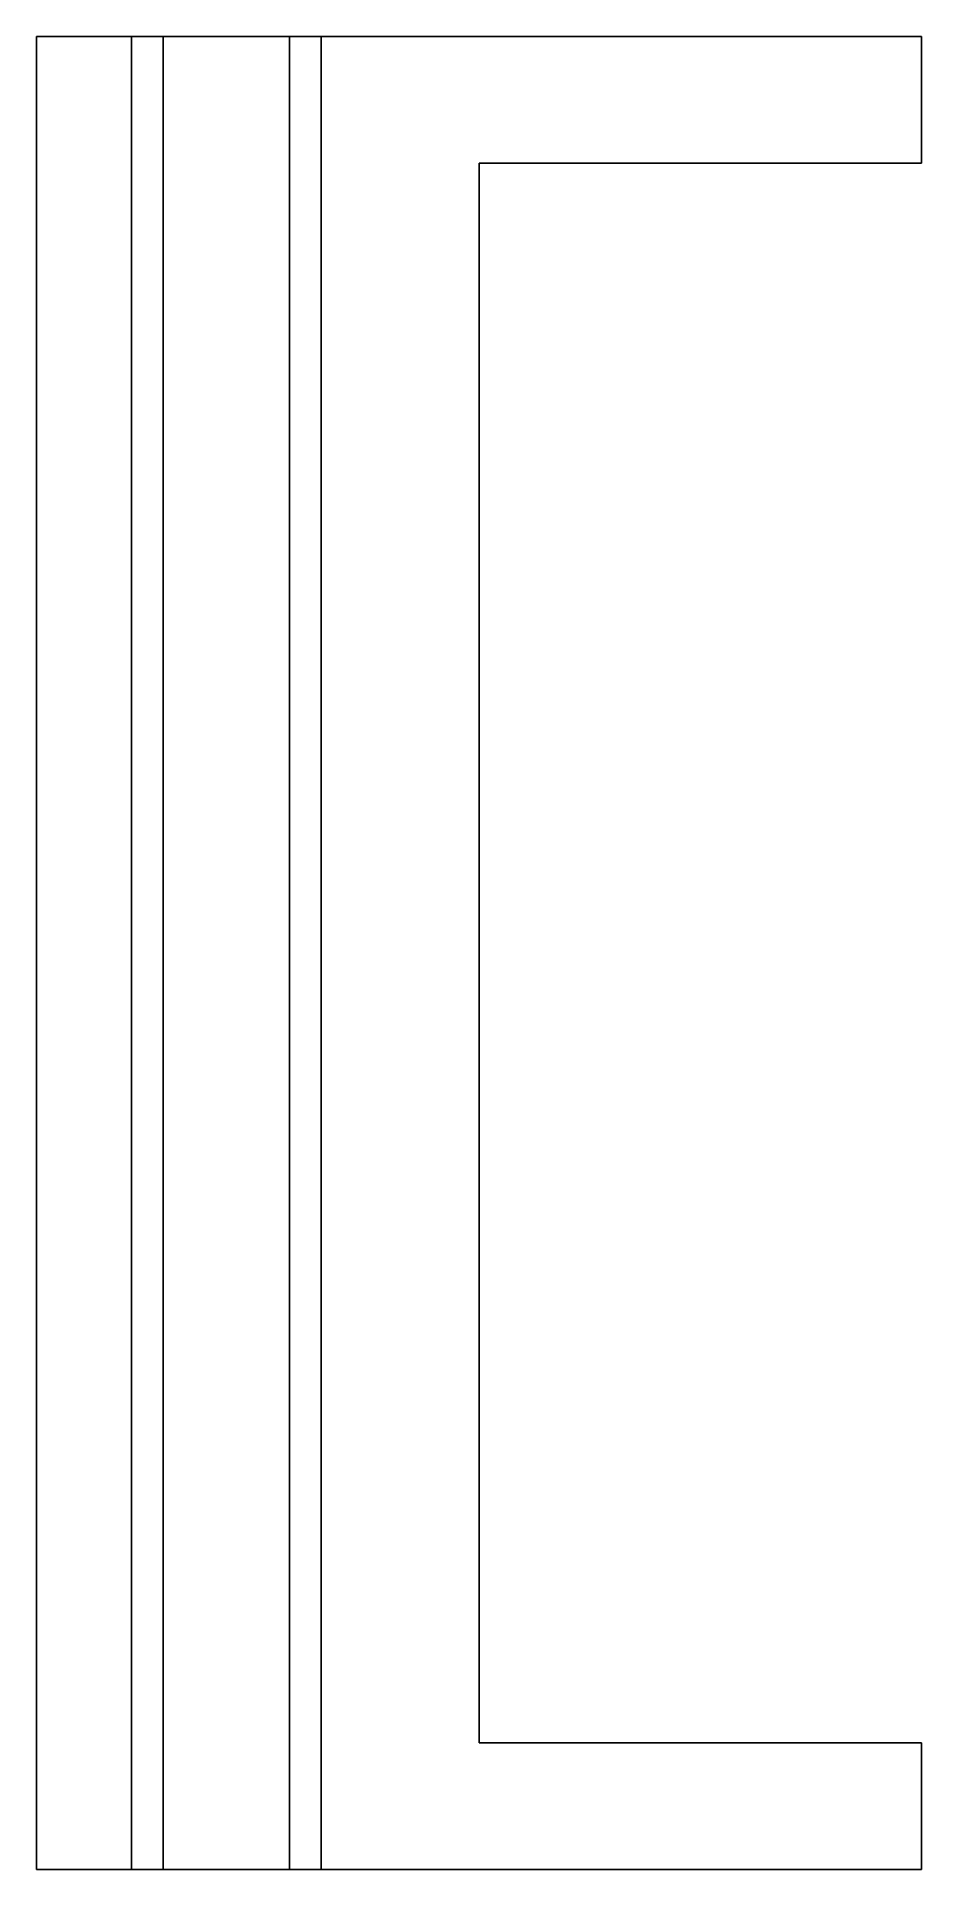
# Model space of a CAD drawing. Header units: metres. Extents: x -28 to 0, y -58 to 0.
import ezdxf

# ---------------------------------------------------------------- set-up
doc = ezdxf.new("R2010")
doc.units = ezdxf.units.M

msp = doc.modelspace()

# ---------------------------------------------------------------- linework, layer by layer
for points in [[(-28, -58), (-28, -56.84), (-28, -55.68), (-28, -54.52), (-28, -53.36), (-28, -52.2), (-28, -51.04), (-28, -49.88), (-28, -48.72), (-28, -47.56), (-28, -46.4), (-28, -45.24), (-28, -44.08), (-28, -42.92), (-28, -41.76), (-28, -40.6), (-28, -39.44), (-28, -38.28), (-28, -37.12), (-28, -35.96), (-28, -34.8), (-28, -33.64), (-28, -32.48), (-28, -31.32), (-28, -30.16), (-28, -29), (-28, -27.84), (-28, -26.68), (-28, -25.52), (-28, -24.36), (-28, -23.2), (-28, -22.04), (-28, -20.88), (-28, -19.72), (-28, -18.56), (-28, -17.4), (-28, -16.24), (-28, -15.08), (-28, -13.92), (-28, -12.76), (-28, -11.6), (-28, -10.44), (-28, -9.28), (-28, -8.12), (-28, -6.96), (-28, -5.8), (-28, -4.64), (-28, -3.48), (-28, -2.32), (-28, -1.16), (-28, 0)], [(-26.714, 0), (-26.762, 0), (-26.81, 0), (-26.858, 0), (-26.905, 0), (-26.95, 0), (-26.995, 0), (-27.04, 0), (-27.082, 0), (-27.123, 0), (-27.165, 0), (-27.206, 0), (-27.244, 0), (-27.283, 0), (-27.321, 0), (-27.357, 0), (-27.392, 0), (-27.427, 0), (-27.461, 0), (-27.493, 0), (-27.524, 0), (-27.556, 0), (-27.586, 0), (-27.613, 0), (-27.641, 0), (-27.669, 0), (-27.694, 0), (-27.718, 0), (-27.743, 0), (-27.765, 0), (-27.786, 0), (-27.807, 0), (-27.828, 0), (-27.845, 0), (-27.862, 0), (-27.879, 0), (-27.895, 0), (-27.908, 0), (-27.922, 0), (-27.935, 0), (-27.946, 0), (-27.955, 0), (-27.965, 0), (-27.974, 0), (-27.979, 0), (-27.985, 0), (-27.991, 0), (-27.994, 0), (-27.996, 0), (-27.998, 0), (-28, 0)], [(-26.714, 0), (-26.65, 0), (-26.586, 0), (-26.522, 0), (-26.46, 0), (-26.4, 0), (-26.34, 0), (-26.281, 0), (-26.224, 0), (-26.169, 0), (-26.113, 0), (-26.059, 0), (-26.008, 0), (-25.957, 0), (-25.905, 0), (-25.857, 0), (-25.811, 0), (-25.764, 0), (-25.718, 0), (-25.676, 0), (-25.634, 0), (-25.592, 0), (-25.553, 0), (-25.515, 0), (-25.478, 0), (-25.441, 0), (-25.408, 0), (-25.376, 0), (-25.343, 0), (-25.313, 0), (-25.285, 0), (-25.257, 0), (-25.23, 0), (-25.206, 0), (-25.184, 0), (-25.161, 0), (-25.14, 0), (-25.122, 0), (-25.104, 0), (-25.087, 0), (-25.073, 0), (-25.06, 0), (-25.047, 0), (-25.035, 0), (-25.028, 0), (-25.02, 0), (-25.012, 0), (-25.008, 0), (-25.005, 0), (-25.003, 0), (-25, 0)], [(-25, -58), (-25, -56.84), (-25, -55.68), (-25, -54.52), (-25, -53.36), (-25, -52.2), (-25, -51.04), (-25, -49.88), (-25, -48.72), (-25, -47.56), (-25, -46.4), (-25, -45.24), (-25, -44.08), (-25, -42.92), (-25, -41.76), (-25, -40.6), (-25, -39.44), (-25, -38.28), (-25, -37.12), (-25, -35.96), (-25, -34.8), (-25, -33.64), (-25, -32.48), (-25, -31.32), (-25, -30.16), (-25, -29), (-25, -27.84), (-25, -26.68), (-25, -25.52), (-25, -24.36), (-25, -23.2), (-25, -22.04), (-25, -20.88), (-25, -19.72), (-25, -18.56), (-25, -17.4), (-25, -16.24), (-25, -15.08), (-25, -13.92), (-25, -12.76), (-25, -11.6), (-25, -10.44), (-25, -9.28), (-25, -8.12), (-25, -6.96), (-25, -5.8), (-25, -4.64), (-25, -3.48), (-25, -2.32), (-25, -1.16), (-25, 0)], [(-25, 0), (-24.98, 0), (-24.96, 0), (-24.94, 0), (-24.92, 0), (-24.9, 0), (-24.88, 0), (-24.86, 0), (-24.84, 0), (-24.82, 0), (-24.8, 0), (-24.78, 0), (-24.76, 0), (-24.74, 0), (-24.72, 0), (-24.7, 0), (-24.68, 0), (-24.66, 0), (-24.64, 0), (-24.62, 0), (-24.6, 0), (-24.58, 0), (-24.56, 0), (-24.54, 0), (-24.52, 0), (-24.5, 0), (-24.48, 0), (-24.46, 0), (-24.44, 0), (-24.42, 0), (-24.4, 0), (-24.38, 0), (-24.36, 0), (-24.34, 0), (-24.32, 0), (-24.3, 0), (-24.28, 0), (-24.26, 0), (-24.24, 0), (-24.22, 0), (-24.2, 0), (-24.18, 0), (-24.16, 0), (-24.14, 0), (-24.12, 0), (-24.1, 0), (-24.08, 0), (-24.06, 0), (-24.04, 0), (-24.02, 0), (-24, 0)], [(-20, 0), (-20.08, 0), (-20.16, 0), (-20.24, 0), (-20.32, 0), (-20.4, 0), (-20.48, 0), (-20.56, 0), (-20.64, 0), (-20.72, 0), (-20.8, 0), (-20.88, 0), (-20.96, 0), (-21.04, 0), (-21.12, 0), (-21.2, 0), (-21.28, 0), (-21.36, 0), (-21.44, 0), (-21.52, 0), (-21.6, 0), (-21.68, 0), (-21.76, 0), (-21.84, 0), (-21.92, 0), (-22, 0), (-22.08, 0), (-22.16, 0), (-22.24, 0), (-22.32, 0), (-22.4, 0), (-22.48, 0), (-22.56, 0), (-22.64, 0), (-22.72, 0), (-22.8, 0), (-22.88, 0), (-22.96, 0), (-23.04, 0), (-23.12, 0), (-23.2, 0), (-23.28, 0), (-23.36, 0), (-23.44, 0), (-23.52, 0), (-23.6, 0), (-23.68, 0), (-23.76, 0), (-23.84, 0), (-23.92, 0), (-24, 0)], [(-24, 0), (-24, -1.16), (-24, -2.32), (-24, -3.48), (-24, -4.64), (-24, -5.8), (-24, -6.96), (-24, -8.12), (-24, -9.28), (-24, -10.44), (-24, -11.6), (-24, -12.76), (-24, -13.92), (-24, -15.08), (-24, -16.24), (-24, -17.4), (-24, -18.56), (-24, -19.72), (-24, -20.88), (-24, -22.04), (-24, -23.2), (-24, -24.36), (-24, -25.52), (-24, -26.68), (-24, -27.84), (-24, -29), (-24, -30.16), (-24, -31.32), (-24, -32.48), (-24, -33.64), (-24, -34.8), (-24, -35.96), (-24, -37.12), (-24, -38.28), (-24, -39.44), (-24, -40.6), (-24, -41.76), (-24, -42.92), (-24, -44.08), (-24, -45.24), (-24, -46.4), (-24, -47.56), (-24, -48.72), (-24, -49.88), (-24, -51.04), (-24, -52.2), (-24, -53.36), (-24, -54.52), (-24, -55.68), (-24, -56.84), (-24, -58)], [(-20, -58), (-20, -56.84), (-20, -55.68), (-20, -54.52), (-20, -53.36), (-20, -52.2), (-20, -51.04), (-20, -49.88), (-20, -48.72), (-20, -47.56), (-20, -46.4), (-20, -45.24), (-20, -44.08), (-20, -42.92), (-20, -41.76), (-20, -40.6), (-20, -39.44), (-20, -38.28), (-20, -37.12), (-20, -35.96), (-20, -34.8), (-20, -33.64), (-20, -32.48), (-20, -31.32), (-20, -30.16), (-20, -29), (-20, -27.84), (-20, -26.68), (-20, -25.52), (-20, -24.36), (-20, -23.2), (-20, -22.04), (-20, -20.88), (-20, -19.72), (-20, -18.56), (-20, -17.4), (-20, -16.24), (-20, -15.08), (-20, -13.92), (-20, -12.76), (-20, -11.6), (-20, -10.44), (-20, -9.28), (-20, -8.12), (-20, -6.96), (-20, -5.8), (-20, -4.64), (-20, -3.48), (-20, -2.32), (-20, -1.16), (-20, 0)], [(-20, 0), (-19.98, 0), (-19.96, 0), (-19.94, 0), (-19.92, 0), (-19.9, 0), (-19.88, 0), (-19.86, 0), (-19.84, 0), (-19.82, 0), (-19.8, 0), (-19.78, 0), (-19.76, 0), (-19.74, 0), (-19.72, 0), (-19.7, 0), (-19.68, 0), (-19.66, 0), (-19.64, 0), (-19.62, 0), (-19.6, 0), (-19.58, 0), (-19.56, 0), (-19.54, 0), (-19.52, 0), (-19.5, 0), (-19.48, 0), (-19.46, 0), (-19.44, 0), (-19.42, 0), (-19.4, 0), (-19.38, 0), (-19.36, 0), (-19.34, 0), (-19.32, 0), (-19.3, 0), (-19.28, 0), (-19.26, 0), (-19.24, 0), (-19.22, 0), (-19.2, 0), (-19.18, 0), (-19.16, 0), (-19.14, 0), (-19.12, 0), (-19.1, 0), (-19.08, 0), (-19.06, 0), (-19.04, 0), (-19.02, 0), (-19, 0)], [(-19, 0), (-19, -1.16), (-19, -2.32), (-19, -3.48), (-19, -4.64), (-19, -5.8), (-19, -6.96), (-19, -8.12), (-19, -9.28), (-19, -10.44), (-19, -11.6), (-19, -12.76), (-19, -13.92), (-19, -15.08), (-19, -16.24), (-19, -17.4), (-19, -18.56), (-19, -19.72), (-19, -20.88), (-19, -22.04), (-19, -23.2), (-19, -24.36), (-19, -25.52), (-19, -26.68), (-19, -27.84), (-19, -29), (-19, -30.16), (-19, -31.32), (-19, -32.48), (-19, -33.64), (-19, -34.8), (-19, -35.96), (-19, -37.12), (-19, -38.28), (-19, -39.44), (-19, -40.6), (-19, -41.76), (-19, -42.92), (-19, -44.08), (-19, -45.24), (-19, -46.4), (-19, -47.56), (-19, -48.72), (-19, -49.88), (-19, -51.04), (-19, -52.2), (-19, -53.36), (-19, -54.52), (-19, -55.68), (-19, -56.84), (-19, -58)], [(-19, 0), (-18.986, 0), (-18.972, 0), (-18.958, 0), (-18.932, 0), (-18.89, 0), (-18.848, 0), (-18.805, 0), (-18.74, 0), (-18.67, 0), (-18.601, 0), (-18.524, 0), (-18.427, 0), (-18.331, 0), (-18.235, 0), (-18.121, 0), (-17.999, 0), (-17.878, 0), (-17.753, 0), (-17.608, 0), (-17.462, 0), (-17.317, 0), (-17.159, 0), (-16.992, 0), (-16.824, 0), (-16.657, 0), (-16.47, 0), (-16.282, 0), (-16.095, 0), (-15.9, 0), (-15.695, 0), (-15.49, 0), (-15.286, 0), (-15.068, 0), (-14.848, 0), (-14.628, 0), (-14.405, 0), (-14.173, 0), (-13.941, 0), (-13.709, 0), (-13.47, 0), (-13.228, 0), (-12.987, 0), (-12.745, 0), (-12.497, 0), (-12.249, 0), (-12.002, 0), (-11.752, 0), (-11.502, 0), (-11.251, 0), (-11, 0)], [(-5, 0), (-5.12, 0), (-5.24, 0), (-5.36, 0), (-5.48, 0), (-5.6, 0), (-5.72, 0), (-5.84, 0), (-5.96, 0), (-6.08, 0), (-6.2, 0), (-6.32, 0), (-6.44, 0), (-6.56, 0), (-6.68, 0), (-6.8, 0), (-6.92, 0), (-7.04, 0), (-7.16, 0), (-7.28, 0), (-7.4, 0), (-7.52, 0), (-7.64, 0), (-7.76, 0), (-7.88, 0), (-8, 0), (-8.12, 0), (-8.24, 0), (-8.36, 0), (-8.48, 0), (-8.6, 0), (-8.72, 0), (-8.84, 0), (-8.96, 0), (-9.08, 0), (-9.2, 0), (-9.32, 0), (-9.44, 0), (-9.56, 0), (-9.68, 0), (-9.8, 0), (-9.92, 0), (-10.04, 0), (-10.16, 0), (-10.28, 0), (-10.4, 0), (-10.52, 0), (-10.64, 0), (-10.76, 0), (-10.88, 0), (-11, 0)], [(0, 0), (-0.009, 0), (-0.018, 0), (-0.026, 0), (-0.043, 0), (-0.069, 0), (-0.095, 0), (-0.122, 0), (-0.163, 0), (-0.206, 0), (-0.25, 0), (-0.298, 0), (-0.358, 0), (-0.418, 0), (-0.478, 0), (-0.549, 0), (-0.625, 0), (-0.701, 0), (-0.779, 0), (-0.87, 0), (-0.961, 0), (-1.052, 0), (-1.151, 0), (-1.255, 0), (-1.36, 0), (-1.464, 0), (-1.582, 0), (-1.699, 0), (-1.816, 0), (-1.937, 0), (-2.065, 0), (-2.194, 0), (-2.322, 0), (-2.458, 0), (-2.595, 0), (-2.732, 0), (-2.872, 0), (-3.017, 0), (-3.162, 0), (-3.307, 0), (-3.456, 0), (-3.607, 0), (-3.758, 0), (-3.91, 0), (-4.064, 0), (-4.219, 0), (-4.374, 0), (-4.53, 0), (-4.686, 0), (-4.843, 0), (-5, 0)], [(0, -4), (0, -3.92), (0, -3.84), (0, -3.76), (0, -3.68), (0, -3.6), (0, -3.52), (0, -3.44), (0, -3.36), (0, -3.28), (0, -3.2), (0, -3.12), (0, -3.04), (0, -2.96), (0, -2.88), (0, -2.8), (0, -2.72), (0, -2.64), (0, -2.56), (0, -2.48), (0, -2.4), (0, -2.32), (0, -2.24), (0, -2.16), (0, -2.08), (0, -2), (0, -1.92), (0, -1.84), (0, -1.76), (0, -1.68), (0, -1.6), (0, -1.52), (0, -1.44), (0, -1.36), (0, -1.28), (0, -1.2), (0, -1.12), (0, -1.04), (0, -0.96), (0, -0.88), (0, -0.8), (0, -0.72), (0, -0.64), (0, -0.56), (0, -0.48), (0, -0.4), (0, -0.32), (0, -0.24), (0, -0.16), (0, -0.08), (0, 0)], [(-11, -4), (-11.061, -4), (-11.123, -4), (-11.184, -4), (-11.246, -4), (-11.307, -4), (-11.369, -4), (-11.43, -4), (-11.492, -4), (-11.553, -4), (-11.614, -4), (-11.676, -4), (-11.737, -4), (-11.798, -4), (-11.859, -4), (-11.92, -4), (-11.981, -4), (-12.043, -4), (-12.104, -4), (-12.164, -4), (-12.225, -4), (-12.286, -4), (-12.347, -4), (-12.407, -4), (-12.468, -4), (-12.528, -4), (-12.588, -4), (-12.649, -4), (-12.709, -4), (-12.769, -4), (-12.829, -4), (-12.888, -4), (-12.948, -4), (-13.008, -4), (-13.067, -4), (-13.127, -4), (-13.186, -4), (-13.245, -4), (-13.304, -4), (-13.363, -4), (-13.421, -4), (-13.48, -4), (-13.538, -4), (-13.597, -4), (-13.655, -4), (-13.713, -4), (-13.77, -4), (-13.828, -4), (-13.885, -4), (-13.943, -4), (-14, -4)], [(-14, -4), (-14, -5), (-14, -6), (-14, -7), (-14, -8), (-14, -9), (-14, -10), (-14, -11), (-14, -12), (-14, -13), (-14, -14), (-14, -15), (-14, -16), (-14, -17), (-14, -18), (-14, -19), (-14, -20), (-14, -21), (-14, -22), (-14, -23), (-14, -24), (-14, -25), (-14, -26), (-14, -27), (-14, -28), (-14, -29), (-14, -30), (-14, -31), (-14, -32), (-14, -33), (-14, -34), (-14, -35), (-14, -36), (-14, -37), (-14, -38), (-14, -39), (-14, -40), (-14, -41), (-14, -42), (-14, -43), (-14, -44), (-14, -45), (-14, -46), (-14, -47), (-14, -48), (-14, -49), (-14, -50), (-14, -51), (-14, -52), (-14, -53), (-14, -54)], [(-5, -4), (-5.12, -4), (-5.24, -4), (-5.36, -4), (-5.48, -4), (-5.6, -4), (-5.72, -4), (-5.84, -4), (-5.96, -4), (-6.08, -4), (-6.2, -4), (-6.32, -4), (-6.44, -4), (-6.56, -4), (-6.68, -4), (-6.8, -4), (-6.92, -4), (-7.04, -4), (-7.16, -4), (-7.28, -4), (-7.4, -4), (-7.52, -4), (-7.64, -4), (-7.76, -4), (-7.88, -4), (-8, -4), (-8.12, -4), (-8.24, -4), (-8.36, -4), (-8.48, -4), (-8.6, -4), (-8.72, -4), (-8.84, -4), (-8.96, -4), (-9.08, -4), (-9.2, -4), (-9.32, -4), (-9.44, -4), (-9.56, -4), (-9.68, -4), (-9.8, -4), (-9.92, -4), (-10.04, -4), (-10.16, -4), (-10.28, -4), (-10.4, -4), (-10.52, -4), (-10.64, -4), (-10.76, -4), (-10.88, -4), (-11, -4)], [(0, -4), (-0.009, -4), (-0.018, -4), (-0.026, -4), (-0.043, -4), (-0.069, -4), (-0.095, -4), (-0.122, -4), (-0.163, -4), (-0.206, -4), (-0.25, -4), (-0.298, -4), (-0.358, -4), (-0.418, -4), (-0.478, -4), (-0.549, -4), (-0.625, -4), (-0.701, -4), (-0.779, -4), (-0.87, -4), (-0.961, -4), (-1.052, -4), (-1.151, -4), (-1.255, -4), (-1.36, -4), (-1.464, -4), (-1.582, -4), (-1.699, -4), (-1.816, -4), (-1.937, -4), (-2.065, -4), (-2.194, -4), (-2.322, -4), (-2.458, -4), (-2.595, -4), (-2.732, -4), (-2.872, -4), (-3.017, -4), (-3.162, -4), (-3.307, -4), (-3.456, -4), (-3.607, -4), (-3.758, -4), (-3.91, -4), (-4.064, -4), (-4.219, -4), (-4.374, -4), (-4.53, -4), (-4.686, -4), (-4.843, -4), (-5, -4)], [(-14, -54), (-13.943, -54), (-13.885, -54), (-13.828, -54), (-13.77, -54), (-13.713, -54), (-13.655, -54), (-13.597, -54), (-13.538, -54), (-13.48, -54), (-13.421, -54), (-13.363, -54), (-13.304, -54), (-13.245, -54), (-13.186, -54), (-13.127, -54), (-13.067, -54), (-13.008, -54), (-12.948, -54), (-12.888, -54), (-12.829, -54), (-12.769, -54), (-12.709, -54), (-12.649, -54), (-12.588, -54), (-12.528, -54), (-12.468, -54), (-12.407, -54), (-12.347, -54), (-12.286, -54), (-12.225, -54), (-12.164, -54), (-12.104, -54), (-12.043, -54), (-11.981, -54), (-11.92, -54), (-11.859, -54), (-11.798, -54), (-11.737, -54), (-11.676, -54), (-11.614, -54), (-11.553, -54), (-11.492, -54), (-11.43, -54), (-11.369, -54), (-11.307, -54), (-11.246, -54), (-11.184, -54), (-11.123, -54), (-11.061, -54), (-11, -54)], [(-5, -54), (-5.12, -54), (-5.24, -54), (-5.36, -54), (-5.48, -54), (-5.6, -54), (-5.72, -54), (-5.84, -54), (-5.96, -54), (-6.08, -54), (-6.2, -54), (-6.32, -54), (-6.44, -54), (-6.56, -54), (-6.68, -54), (-6.8, -54), (-6.92, -54), (-7.04, -54), (-7.16, -54), (-7.28, -54), (-7.4, -54), (-7.52, -54), (-7.64, -54), (-7.76, -54), (-7.88, -54), (-8, -54), (-8.12, -54), (-8.24, -54), (-8.36, -54), (-8.48, -54), (-8.6, -54), (-8.72, -54), (-8.84, -54), (-8.96, -54), (-9.08, -54), (-9.2, -54), (-9.32, -54), (-9.44, -54), (-9.56, -54), (-9.68, -54), (-9.8, -54), (-9.92, -54), (-10.04, -54), (-10.16, -54), (-10.28, -54), (-10.4, -54), (-10.52, -54), (-10.64, -54), (-10.76, -54), (-10.88, -54), (-11, -54)], [(0, -54), (-0.009, -54), (-0.018, -54), (-0.026, -54), (-0.043, -54), (-0.069, -54), (-0.095, -54), (-0.122, -54), (-0.163, -54), (-0.206, -54), (-0.25, -54), (-0.298, -54), (-0.358, -54), (-0.418, -54), (-0.478, -54), (-0.549, -54), (-0.625, -54), (-0.701, -54), (-0.779, -54), (-0.87, -54), (-0.961, -54), (-1.052, -54), (-1.151, -54), (-1.255, -54), (-1.36, -54), (-1.464, -54), (-1.582, -54), (-1.699, -54), (-1.816, -54), (-1.937, -54), (-2.065, -54), (-2.194, -54), (-2.322, -54), (-2.458, -54), (-2.595, -54), (-2.732, -54), (-2.872, -54), (-3.017, -54), (-3.162, -54), (-3.307, -54), (-3.456, -54), (-3.607, -54), (-3.758, -54), (-3.91, -54), (-4.064, -54), (-4.219, -54), (-4.374, -54), (-4.53, -54), (-4.686, -54), (-4.843, -54), (-5, -54)], [(0, -58), (0, -57.92), (0, -57.84), (0, -57.76), (0, -57.68), (0, -57.6), (0, -57.52), (0, -57.44), (0, -57.36), (0, -57.28), (0, -57.2), (0, -57.12), (0, -57.04), (0, -56.96), (0, -56.88), (0, -56.8), (0, -56.72), (0, -56.64), (0, -56.56), (0, -56.48), (0, -56.4), (0, -56.32), (0, -56.24), (0, -56.16), (0, -56.08), (0, -56), (0, -55.92), (0, -55.84), (0, -55.76), (0, -55.68), (0, -55.6), (0, -55.52), (0, -55.44), (0, -55.36), (0, -55.28), (0, -55.2), (0, -55.12), (0, -55.04), (0, -54.96), (0, -54.88), (0, -54.8), (0, -54.72), (0, -54.64), (0, -54.56), (0, -54.48), (0, -54.4), (0, -54.32), (0, -54.24), (0, -54.16), (0, -54.08), (0, -54)], [(-26.714, -58), (-26.762, -58), (-26.81, -58), (-26.858, -58), (-26.905, -58), (-26.95, -58), (-26.995, -58), (-27.04, -58), (-27.082, -58), (-27.123, -58), (-27.165, -58), (-27.206, -58), (-27.244, -58), (-27.283, -58), (-27.321, -58), (-27.357, -58), (-27.392, -58), (-27.427, -58), (-27.461, -58), (-27.493, -58), (-27.524, -58), (-27.556, -58), (-27.586, -58), (-27.613, -58), (-27.641, -58), (-27.669, -58), (-27.694, -58), (-27.718, -58), (-27.743, -58), (-27.765, -58), (-27.786, -58), (-27.807, -58), (-27.828, -58), (-27.845, -58), (-27.862, -58), (-27.879, -58), (-27.895, -58), (-27.908, -58), (-27.922, -58), (-27.935, -58), (-27.946, -58), (-27.955, -58), (-27.965, -58), (-27.974, -58), (-27.979, -58), (-27.985, -58), (-27.991, -58), (-27.994, -58), (-27.996, -58), (-27.998, -58), (-28, -58)], [(-25, -58), (-25.003, -58), (-25.005, -58), (-25.008, -58), (-25.012, -58), (-25.02, -58), (-25.028, -58), (-25.035, -58), (-25.047, -58), (-25.06, -58), (-25.073, -58), (-25.087, -58), (-25.104, -58), (-25.122, -58), (-25.14, -58), (-25.161, -58), (-25.184, -58), (-25.206, -58), (-25.23, -58), (-25.257, -58), (-25.285, -58), (-25.313, -58), (-25.343, -58), (-25.376, -58), (-25.408, -58), (-25.441, -58), (-25.478, -58), (-25.515, -58), (-25.553, -58), (-25.592, -58), (-25.634, -58), (-25.676, -58), (-25.718, -58), (-25.764, -58), (-25.811, -58), (-25.857, -58), (-25.905, -58), (-25.957, -58), (-26.008, -58), (-26.059, -58), (-26.113, -58), (-26.169, -58), (-26.224, -58), (-26.281, -58), (-26.34, -58), (-26.4, -58), (-26.46, -58), (-26.522, -58), (-26.586, -58), (-26.65, -58), (-26.714, -58)], [(-24, -58), (-24.02, -58), (-24.04, -58), (-24.06, -58), (-24.08, -58), (-24.1, -58), (-24.12, -58), (-24.14, -58), (-24.16, -58), (-24.18, -58), (-24.2, -58), (-24.22, -58), (-24.24, -58), (-24.26, -58), (-24.28, -58), (-24.3, -58), (-24.32, -58), (-24.34, -58), (-24.36, -58), (-24.38, -58), (-24.4, -58), (-24.42, -58), (-24.44, -58), (-24.46, -58), (-24.48, -58), (-24.5, -58), (-24.52, -58), (-24.54, -58), (-24.56, -58), (-24.58, -58), (-24.6, -58), (-24.62, -58), (-24.64, -58), (-24.66, -58), (-24.68, -58), (-24.7, -58), (-24.72, -58), (-24.74, -58), (-24.76, -58), (-24.78, -58), (-24.8, -58), (-24.82, -58), (-24.84, -58), (-24.86, -58), (-24.88, -58), (-24.9, -58), (-24.92, -58), (-24.94, -58), (-24.96, -58), (-24.98, -58), (-25, -58)], [(-20, -58), (-20.08, -58), (-20.16, -58), (-20.24, -58), (-20.32, -58), (-20.4, -58), (-20.48, -58), (-20.56, -58), (-20.64, -58), (-20.72, -58), (-20.8, -58), (-20.88, -58), (-20.96, -58), (-21.04, -58), (-21.12, -58), (-21.2, -58), (-21.28, -58), (-21.36, -58), (-21.44, -58), (-21.52, -58), (-21.6, -58), (-21.68, -58), (-21.76, -58), (-21.84, -58), (-21.92, -58), (-22, -58), (-22.08, -58), (-22.16, -58), (-22.24, -58), (-22.32, -58), (-22.4, -58), (-22.48, -58), (-22.56, -58), (-22.64, -58), (-22.72, -58), (-22.8, -58), (-22.88, -58), (-22.96, -58), (-23.04, -58), (-23.12, -58), (-23.2, -58), (-23.28, -58), (-23.36, -58), (-23.44, -58), (-23.52, -58), (-23.6, -58), (-23.68, -58), (-23.76, -58), (-23.84, -58), (-23.92, -58), (-24, -58)], [(-19, -58), (-19.02, -58), (-19.04, -58), (-19.06, -58), (-19.08, -58), (-19.1, -58), (-19.12, -58), (-19.14, -58), (-19.16, -58), (-19.18, -58), (-19.2, -58), (-19.22, -58), (-19.24, -58), (-19.26, -58), (-19.28, -58), (-19.3, -58), (-19.32, -58), (-19.34, -58), (-19.36, -58), (-19.38, -58), (-19.4, -58), (-19.42, -58), (-19.44, -58), (-19.46, -58), (-19.48, -58), (-19.5, -58), (-19.52, -58), (-19.54, -58), (-19.56, -58), (-19.58, -58), (-19.6, -58), (-19.62, -58), (-19.64, -58), (-19.66, -58), (-19.68, -58), (-19.7, -58), (-19.72, -58), (-19.74, -58), (-19.76, -58), (-19.78, -58), (-19.8, -58), (-19.82, -58), (-19.84, -58), (-19.86, -58), (-19.88, -58), (-19.9, -58), (-19.92, -58), (-19.94, -58), (-19.96, -58), (-19.98, -58), (-20, -58)], [(-11, -58), (-11.251, -58), (-11.502, -58), (-11.752, -58), (-12.002, -58), (-12.249, -58), (-12.497, -58), (-12.745, -58), (-12.987, -58), (-13.228, -58), (-13.47, -58), (-13.709, -58), (-13.941, -58), (-14.173, -58), (-14.405, -58), (-14.628, -58), (-14.848, -58), (-15.068, -58), (-15.286, -58), (-15.49, -58), (-15.695, -58), (-15.9, -58), (-16.095, -58), (-16.282, -58), (-16.47, -58), (-16.657, -58), (-16.824, -58), (-16.992, -58), (-17.159, -58), (-17.317, -58), (-17.462, -58), (-17.608, -58), (-17.753, -58), (-17.878, -58), (-17.999, -58), (-18.121, -58), (-18.235, -58), (-18.331, -58), (-18.427, -58), (-18.524, -58), (-18.601, -58), (-18.67, -58), (-18.74, -58), (-18.805, -58), (-18.848, -58), (-18.89, -58), (-18.932, -58), (-18.958, -58), (-18.972, -58), (-18.986, -58), (-19, -58)], [(-5, -58), (-5.12, -58), (-5.24, -58), (-5.36, -58), (-5.48, -58), (-5.6, -58), (-5.72, -58), (-5.84, -58), (-5.96, -58), (-6.08, -58), (-6.2, -58), (-6.32, -58), (-6.44, -58), (-6.56, -58), (-6.68, -58), (-6.8, -58), (-6.92, -58), (-7.04, -58), (-7.16, -58), (-7.28, -58), (-7.4, -58), (-7.52, -58), (-7.64, -58), (-7.76, -58), (-7.88, -58), (-8, -58), (-8.12, -58), (-8.24, -58), (-8.36, -58), (-8.48, -58), (-8.6, -58), (-8.72, -58), (-8.84, -58), (-8.96, -58), (-9.08, -58), (-9.2, -58), (-9.32, -58), (-9.44, -58), (-9.56, -58), (-9.68, -58), (-9.8, -58), (-9.92, -58), (-10.04, -58), (-10.16, -58), (-10.28, -58), (-10.4, -58), (-10.52, -58), (-10.64, -58), (-10.76, -58), (-10.88, -58), (-11, -58)], [(0, -58), (-0.009, -58), (-0.018, -58), (-0.026, -58), (-0.043, -58), (-0.069, -58), (-0.095, -58), (-0.122, -58), (-0.163, -58), (-0.206, -58), (-0.25, -58), (-0.298, -58), (-0.358, -58), (-0.418, -58), (-0.478, -58), (-0.549, -58), (-0.625, -58), (-0.701, -58), (-0.779, -58), (-0.87, -58), (-0.961, -58), (-1.052, -58), (-1.151, -58), (-1.255, -58), (-1.36, -58), (-1.464, -58), (-1.582, -58), (-1.699, -58), (-1.816, -58), (-1.937, -58), (-2.065, -58), (-2.194, -58), (-2.322, -58), (-2.458, -58), (-2.595, -58), (-2.732, -58), (-2.872, -58), (-3.017, -58), (-3.162, -58), (-3.307, -58), (-3.456, -58), (-3.607, -58), (-3.758, -58), (-3.91, -58), (-4.064, -58), (-4.219, -58), (-4.374, -58), (-4.53, -58), (-4.686, -58), (-4.843, -58), (-5, -58)]]:
    msp.add_lwpolyline(points)

doc.saveas('drawing.dxf')
